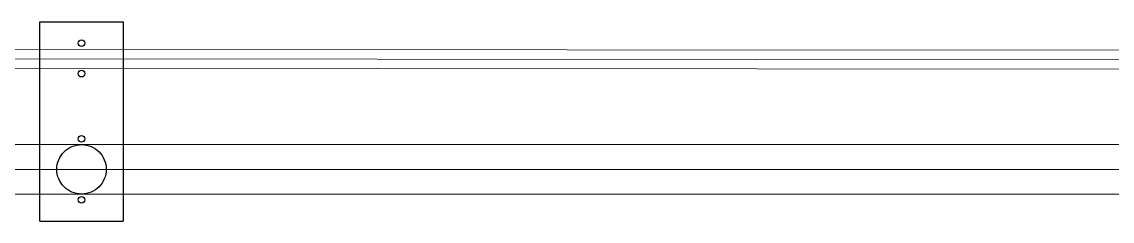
# Model space of a CAD drawing. Header units: metres. Extents: x 530339 to 530792, y 2674872 to 2675147.
# Drawn here: x 530566.012 to 530567.976, y 2674992.134 to 2674992.494 of the extents above; entities that cross this region are included whole.
import ezdxf

# ---------------------------------------------------------------- set-up
doc = ezdxf.new("R2010")
doc.units = ezdxf.units.M
doc.linetypes.add('CABLEBUS$0$DASHED2', pattern=[0.375, 0.25, -0.125])
doc.linetypes.add('CENTER2', pattern=[1.125, 0.75, -0.125, 0.125, -0.125])
doc.layers.add('IDT', color=7, linetype='Continuous')

# ---------------------------------------------------------------- blocks, each defined once
blk = doc.blocks.new('IDT')
at = {"layer": 'IDT', "color": 8}
for p, q in [((21.9964, 21.6694), (21.9964, 22.029)), ((22.1464, 22.029), (21.9964, 22.029)), ((21.9964, 21.6694), (21.9964, 22.029)), ((22.1464, 22.029), (21.9964, 22.029)), ((22.1464, 22.029), (22.1464, 21.6694)), ((22.1464, 22.029), (22.1464, 21.6694)), ((22.1464, 21.6694), (21.9964, 21.6694)), ((22.1464, 21.6694), (21.9964, 21.6694))]:
    blk.add_line(p, q, dxfattribs=at)
at = {"layer": 'IDT', "color": 0, "lineweight": 0}
for p, q in [((24.4411, 21.98), (15.733, 21.98)), ((24.4411, 21.98), (15.733, 21.98)), ((15.733, 21.891), (24.4411, 21.891)), ((15.733, 21.891), (24.4411, 21.891)), ((24.3163, 21.7517), (15.8584, 21.7583)), ((24.3163, 21.7517), (15.8584, 21.7583)), ((15.8584, 21.7243), (24.3163, 21.7177)), ((15.8584, 21.7243), (24.3163, 21.7177))]:
    blk.add_line(p, q, dxfattribs=at)
at = {"layer": 'IDT', "color": 0, "linetype": 'CENTER2', "lineweight": 0, "ltscale": 500}
for p, q in [((24.4411, 21.9355), (15.733, 21.9355)), ((24.4411, 21.9355), (15.733, 21.9355)), ((24.3163, 21.7347), (15.8584, 21.7413)), ((24.3163, 21.7347), (15.8584, 21.7413))]:
    blk.add_line(p, q, dxfattribs=at)
at = {"layer": 'IDT', "color": 8}
for centre in [(22.0714, 21.9905), (22.0714, 21.9905), (22.0714, 21.8805), (22.0714, 21.8805), (22.0714, 21.7629), (22.0714, 21.7629), (22.0714, 21.7079), (22.0714, 21.7079)]:
    blk.add_circle(centre, 0.006, dxfattribs=at)
at = {"layer": 'IDT', "color": 8, "linetype": 'CABLEBUS$0$DASHED2', "ltscale": 100}
blk.add_circle((22.0714, 21.9355), 0.0445, dxfattribs=at)
blk.add_circle((22.0714, 21.9355), 0.0445, dxfattribs=at)

msp = doc.modelspace()

# ---------------------------------------------------------------- block references
at = {"layer": 'IDT', "color": 8, "rotation": 180}
msp.add_blockref('IDT', (530588.1913, 2675014.163), dxfattribs=at)

doc.saveas('drawing.dxf')
